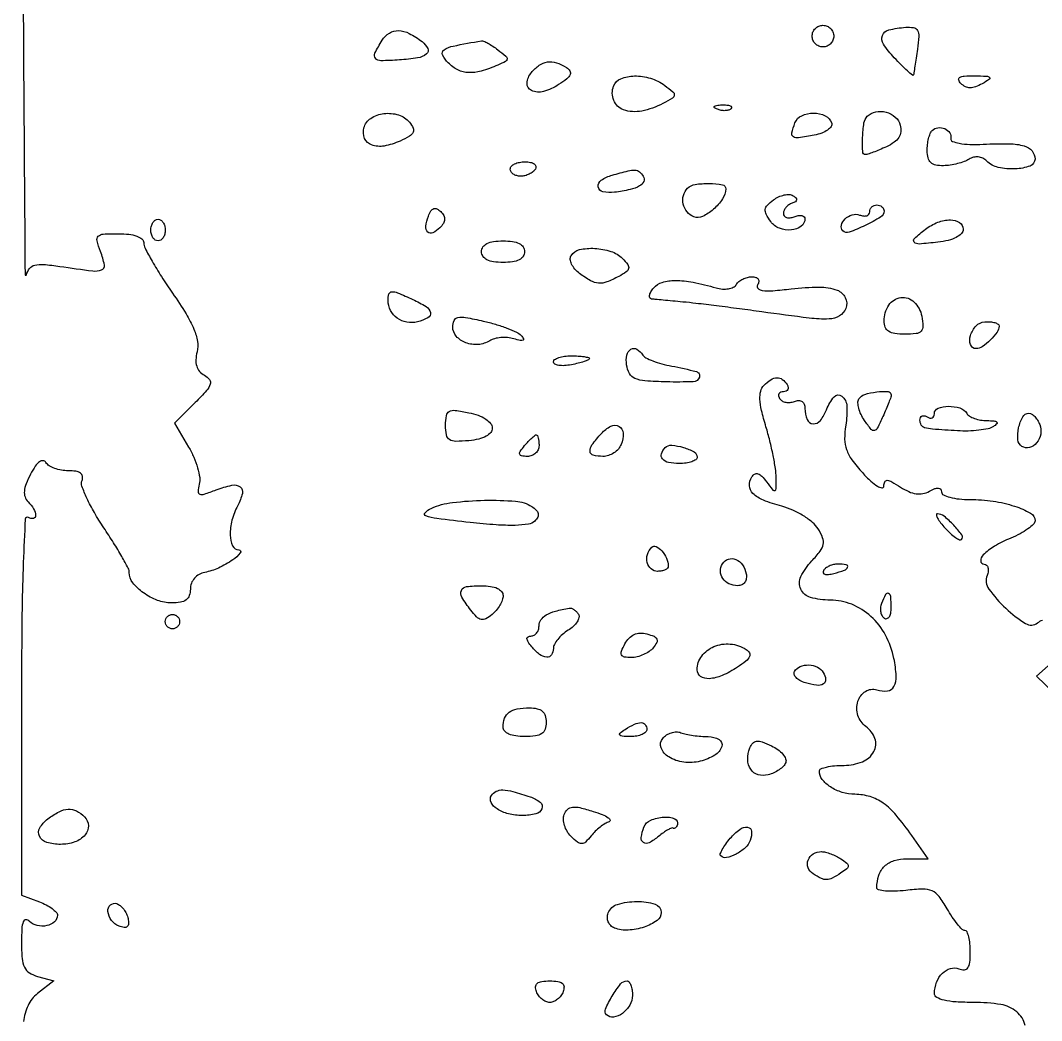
# Model space of a CAD drawing. Extents: x 0 to 4160, y 0 to 3120.
# Drawn here: x -0.1 to 141.9, y 1901.5 to 2040.7 of the extents above; entities that cross this region are included whole.
import ezdxf

# ---------------------------------------------------------------- set-up
doc = ezdxf.new("R2010")
doc.units = 0

msp = doc.modelspace()

# ---------------------------------------------------------------- linework, layer by layer
for points in [[(4159.499279, 606.274193, 0.000001), (4159.667734, 974.478125, 0.000057)], [(757.647081, 3119.740147, 0.000002), (520.492565, 3119.487217, 0.4139)], [(1964.75, 0.149832, 0.000016), (2717.930904, 0.232101, 0.000028), (3351.473438, 0.357111)], [(0.20034, 2054.316579, 0.000927), (0.333388, 2028.178229, 0.000136), (0.498415, 2005.31049, 0.875784), (0.691154, 2005.286319, -0.106895), (1.137368, 2006.164772, -0.161813), (1.854397, 2006.621315, -0.083512), (3.072058, 2006.718321, -0.015167), (5.330318, 2006.451812, 0.004725), (9.90643, 2005.814617, 0.119455), (11.1531, 2005.950894, 0.371498), (11.538264, 2006.63507, 0.04119), (11, 2008.5, -0.027469), (10.517657, 2010.014134, -0.267038), (10.689406, 2010.638533, -0.184113), (11.380344, 2010.944045, -0.013044), (13.524751, 2011, -0.028753), (14.954718, 2010.9177, -0.057608), (16.055044, 2010.659984, -0.085421), (16.758859, 2010.261122, -0.224601), (17.001307, 2009.75, 0.120289), (17.187653, 2008.990077, 0.009707), (18.180385, 2007.169927, 0.012645), (19.477069, 2005.0263, 0.009372), (21.013354, 2002.722093, -0.013674), (22.900794, 1999.837745, -0.038892), (23.996995, 1997.702784, -0.057798), (24.485782, 1996.010238, -0.103258), (24.427927, 1994.56886, 0.048472), (24.261524, 1993.460618, 0.088415), (24.374507, 1992.555615, 0.103317), (24.77161, 1991.839779, 0.087274), (25.443822, 1991.291377, -0.097015), (26.15875, 1990.68475, -0.254726), (26.27201, 1990.043785, -0.10384), (25.758474, 1989.169095, -0.011894), (24.172846, 1987.506179), (21.289805, 1984.623138), (23.25605, 1981.2906, -0.031518), (23.972974, 1979.879338, -0.031952), (24.503102, 1978.395483, -0.033703), (24.792365, 1977.050684, -0.100402), (24.740224, 1976.114616, 0.042942), (24.56897, 1975.116651, 0.347211), (24.808363, 1974.754632, 0.160012), (25.426676, 1974.754121, 0.011105), (27.090911, 1975.340417, -0.036128), (29.277059, 1975.989697, -0.215343), (30.413043, 1975.750263, -0.30609), (30.738354, 1974.844439, -0.060603), (30.08102, 1973.151388, 0.058858), (29.281053, 1971.11201, 0.069922), (29.040587, 1969.059407, 0.098783), (29.378089, 1967.54959, 0.296765), (30.222506, 1967, -0.623089), (30.439783, 1966.5574, -0.081433), (29.415257, 1965.602592, -0.038186), (27.387073, 1964.464522, -0.061096), (25.5, 1963.853854, 0.080617), (24.700948, 1963.56053, 0.086694), (24.058266, 1963.034774, 0.088694), (23.642424, 1962.333522, 0.089419), (23.496897, 1961.533642, -0.083139), (23.344313, 1960.631233, -0.151612), (22.905569, 1960.034922, -0.11852), (22.116785, 1959.701803, -0.040938), (20.875469, 1959.6, -0.091175), (18.924251, 1959.958788, -0.065111), (16.964361, 1961.013586, -0.069547), (15.488221, 1962.424022, -0.168901), (15, 1963.828082, 0.122053), (14.84945, 1964.435635, 0.007722), (13.959074, 1966.060618, 0.010986), (12.81384, 1967.976944, 0.007926), (11.456422, 1970.064757, -0.017137), (10.13662, 1972.17893, -0.023321), (9.104227, 1974.175766, -0.021348), (8.416472, 1975.85922, -0.179791), (8.425037, 1976.665246, 0.138668), (8.477226, 1977.238256, 0.195692), (8.203163, 1977.664658, 0.11637), (7.559831, 1977.92262, 0.037431), (6.527632, 1978, -0.043325), (5.553493, 1978.084567, -0.044613), (4.618387, 1978.335688, -0.048742), (3.853609, 1978.70411, -0.118268), (3.411765, 1979.142767, 0.229029), (3.00787, 1979.399904, 0.192257), (2.512932, 1979.26652, 0.084893), (1.922345, 1978.643018, 0.026578), (1.263029, 1977.532486, 0.026533), (0.645446, 1976.184358, 0.071366), (0.401488, 1975.161034, 0.104839), (0.496419, 1974.355975, 0.115283), (0.910281, 1973.689719, -0.059509), (1.691062, 1972.697127, -0.127355), (1.971842, 1971.770759, -0.370468), (1.662433, 1971.379117, -0.188733), (1, 1971.5, 0.570068), (0.526378, 1971.251821, 0.00335), (0.253592, 1965.219872, 0.00713), (0.057916, 1957.146979, 0.002494), (0, 1945.534266), (0, 1918.950498), (2.5, 1918, -0.029983), (3.457153, 1917.568804, -0.03966), (4.265625, 1917.059118, -0.044428), (4.835642, 1916.548414, -0.190099), (5, 1916.13174, -0.216317), (4.592549, 1915.234016, -0.126165), (3.517576, 1914.691136, -0.10955), (2.185925, 1914.693239, -0.142347), (1.121855, 1915.278145, 0.1952), (0.618716, 1915.490778, 0.315643), (0.25, 1915.240041, 0.0784), (0.048057, 1914.271844, 0.012288), (0, 1912.316631, 0.020635), (0.090346, 1910.128426, 0.091108), (0.425895, 1908.888269, 0.139286), (1.098739, 1908.125357, 0.075429), (2.25, 1907.610293), (4.5, 1906.987323), (2.225999, 1905.221256, 0.117927), (0.914787, 1903.585447, 0.085198), (0.28684, 1901.324776, 0.027151)], [(139.626899, 1900.796709, 0.159951), (138.458213, 1902.696108, 0.137353), (136.255286, 1903.703743, 0.03902), (132.464816, 1904, -0.014205), (130.00961, 1904.069765, -0.042191), (128.343655, 1904.306483, -0.07112), (127.337008, 1904.694008, -0.275027), (127.015313, 1905.25, -0.087329), (127.308706, 1906.805165, -0.104971), (128.11013, 1908.055889, -0.126428), (129.222173, 1908.722842, -0.165262), (130.399075, 1908.677102, 0.097114), (131.17558, 1908.541581, 0.242805), (131.666915, 1908.808231, 0.127243), (131.932591, 1909.549713, 0.022736), (132, 1911.031385, 0.023847), (131.945688, 1912.169491, 0.037915), (131.779687, 1913.129827, 0.04416), (131.540291, 1913.817016, 0.292672), (131.25, 1914.006323, -0.200183), (130.864566, 1914.170907, -0.022132), (130.213075, 1914.902095, -0.024236), (129.48931, 1915.884189, -0.017316), (128.773233, 1917.046882, 0.032175), (127.653706, 1918.749273, 0.127545), (126.681204, 1919.52138, 0.112448), (125.388258, 1919.774546, 0.022344), (123.023233, 1919.596178, -0.01994), (121.480799, 1919.472394, -0.033463), (120.181825, 1919.507076, -0.03758), (119.23937, 1919.667612, -0.344469), (119, 1919.973832, -0.079932), (119.276176, 1921.69035, -0.121721), (120.075989, 1922.962389, -0.11874), (121.393216, 1923.735712, -0.073757), (123.175083, 1924), (126.136188, 1924), (123.85481, 1927.25, 0.021897), (121.698582, 1930.052324, 0.06131), (119.886663, 1931.735953, 0.08286), (118.067037, 1932.639535, 0.070891), (115.95, 1932.968197, -0.069975), (114.164488, 1933.242058, -0.071745), (112.540258, 1933.997131, -0.082933), (111.394198, 1935.051794, -0.166878), (111, 1936.2, -0.304763), (111.208537, 1936.510353, -0.039657), (112.00833, 1936.765, -0.035282), (113.117019, 1936.942141, -0.021979), (114.432612, 1937, 0.096799), (116.982027, 1937.498227, 0.169769), (118.576605, 1938.903348, 0.218019), (118.727314, 1940.718852, 0.149327), (117.468145, 1942.399634, -0.162298), (116.369502, 1943.946273, -0.147793), (116.364828, 1945.908803, -0.17985), (117.410753, 1947.293319, -0.222374), (118.996494, 1947.501113, 0.108257), (120.468887, 1947.365776, 0.242008), (121.37162, 1947.981914, 0.140435), (121.692249, 1949.42956, 0.034092), (121.373384, 1951.883081, 0.074494), (120.207062, 1955.117257, 0.083733), (118.176474, 1957.72342, 0.088698), (115.513404, 1959.411232, 0.097295), (112.516364, 1960, -0.067391), (109.778804, 1960.370656, -0.218614), (108.410732, 1961.522059, -0.229517), (108.428979, 1963.261669, -0.073251), (109.948182, 1965.444843, 0.024048), (111.123027, 1966.822515, 0.116672), (111.544345, 1967.751643, 0.14442), (111.458695, 1968.665755, 0.043966), (110.824696, 1969.919581, 0.079124), (110.054287, 1970.808762, 0.035529), (108.79997, 1971.719271, 0.034035), (107.308841, 1972.512375, 0.039259), (105.792222, 1973.052794, -0.027808), (103.21179, 1973.906286, -0.099912), (101.762569, 1974.843791, -0.188613), (101.277269, 1975.917248, -0.152496), (101.593626, 1977.15149, -0.126418), (101.997696, 1977.539962, -0.212635), (102.457958, 1977.583905, -0.121398), (102.99845, 1977.240921, -0.033101), (103.652643, 1976.460361, 0.008493), (104.515278, 1975.321745, 0.344336), (104.799018, 1975.251643, 0.289317), (104.974653, 1975.515947, 0.006923), (104.989176, 1977.05887, 0.036654), (104.891987, 1978.307023, 0.011676), (104.568477, 1980.143872, 0.011584), (104.111296, 1982.180183, 0.012663), (103.572209, 1984.133033, -0.015002), (102.956678, 1986.404166, -0.046136), (102.73079, 1987.979099, -0.07341), (102.838726, 1989.096367, -0.136471), (103.283033, 1989.883033, -0.051175), (104.260363, 1990.678446, -0.13698), (105.108001, 1990.948668, -0.17242), (105.848113, 1990.715551, -0.092916), (106.5, 1990, -0.088621), (106.651081, 1989.618194, -0.167455), (106.608064, 1989.29375, -0.177706), (106.378351, 1989.077418, -0.101261), (106, 1989, 0.095386), (105.618845, 1988.926618, 0.173393), (105.384007, 1988.719079, 0.172261), (105.333104, 1988.408557, 0.093996), (105.473008, 1988.043674, 0.126981), (105.809536, 1987.720854, 0.081026), (106.321649, 1987.533742, 0.072258), (106.926665, 1987.506898, 0.066719), (107.532025, 1987.650663, -0.081237), (108.136353, 1987.775867, -0.159585), (108.603896, 1987.644289, -0.162118), (108.898276, 1987.263828, -0.084472), (109, 1986.666006, 0.095032), (109.294557, 1985.130223, 0.292033), (110.115606, 1984.539665, 0.242711), (111.144288, 1985.000201, 0.077738), (112, 1986.5, -0.084286), (113.055187, 1988.294757, -0.409637), (114.117756, 1988.394457, -0.213924), (114.821808, 1986.992092, -0.05121), (114.665586, 1984.326671, 0.041378), (114.516321, 1982.420988, 0.08466), (114.774284, 1980.948766, 0.073679), (115.536239, 1979.518415, 0.025437), (117.02606, 1977.703803, 0.020419), (118.149459, 1976.566206, 0.048197), (119.0941, 1975.841314, 0.113392), (119.704262, 1975.630688, 0.439364), (119.970687, 1975.86501, -0.100195), (120.106068, 1976.467041, -0.312841), (120.44302, 1976.67062, -0.115918), (121.069012, 1976.481282, -0.013881), (122.30796, 1975.717787, 0.039173), (123.447632, 1975.092613, 0.070875), (124.467745, 1974.79716, 0.083686), (125.408384, 1974.822171, 0.079325), (126.30796, 1975.152467, -0.031403), (127.053254, 1975.510116, -0.111787), (127.572536, 1975.594974, -0.224378), (127.877446, 1975.427565, -0.158108), (128, 1975.04969, 0.287226), (128.253955, 1974.64408, 0.047865), (129.155877, 1974.308346, 0.039995), (130.427015, 1974.076059, 0.025205), (131.9349, 1974, -0.035671), (135.188109, 1973.767616, -0.04332), (138.163854, 1973.073349, -0.048415), (140.372983, 1972.106489, -0.271783), (141, 1971.038171, -0.205611), (140.794715, 1970.560069, -0.03438), (140.007735, 1969.909324, -0.032807), (138.915721, 1969.229848, -0.023812), (137.622077, 1968.615454, 0.032941), (135.384338, 1967.502204, 0.061243), (133.772987, 1966.27769, 0.210874), (133.440968, 1965.453561, 0.404674), (133.909598, 1965, -0.182822), (134.250153, 1964.871172, -0.147625), (134.457446, 1964.536355, -0.100857), (134.488205, 1964.025981, -0.056452), (134.331554, 1963.421633, 0.25285), (134.575217, 1961.541951, 0.048256), (136.929032, 1958.861827, 0.049199), (139.690208, 1956.739265, 0.316449), (141.352574, 1956.832294, -0.070859), (142.025999, 1957.224497, -0.017549)], [(144.859565, 1952.677208), (141.21913, 1949.391508), (143.609565, 1947.090794, -0.040389)]]:
    msp.add_lwpolyline(points, format="xyb")
for points in [[(113, 2038.5, -0.099038), (112.885486, 2037.927543, -0.097945), (112.559375, 2037.440625, -0.097945), (112.072457, 2037.114514, -0.099038), (111.5, 2037, -0.099038), (110.927543, 2037.114514, -0.097945), (110.440625, 2037.440625, -0.097945), (110.114514, 2037.927543, -0.099038), (110, 2038.5, -0.099038), (110.114514, 2039.072457, -0.097945), (110.440625, 2039.559375, -0.097945), (110.927543, 2039.885486, -0.099038), (111.5, 2040, -0.099038), (112.072457, 2039.885486, -0.097945), (112.559375, 2039.559375, -0.097945), (112.885486, 2039.072457, -0.099038)], [(55.73899, 2037.731459, -0.115518), (56.514024, 2036.778029, -0.349527), (56.343576, 2036.015697, -0.13049), (55.110383, 2035.46675, -0.023016), (52.570224, 2035.177791, -0.01303), (50.007917, 2035.072198, -0.220343), (49.25428, 2035.40751, -0.305719), (49.165159, 2036.116627, -0.022474), (50.178234, 2037.913789, -0.113468), (51.185342, 2038.923279, -0.149444), (52.433964, 2039.26068, -0.110651), (53.948437, 2038.868834, -0.046193)], [(124.640484, 2036.691533, -0.000993), (124.458649, 2035.440091, -0.001385), (124.290633, 2034.321181, -0.000835), (124.144936, 2033.379396, -0.018046), (124.091612, 2033.103977, -0.555797), (123.953442, 2033.05682, -0.010947), (123.268396, 2033.642737, -0.015162), (122.415057, 2034.453431, -0.008323), (121.417822, 2035.494171, -0.038053), (119.906987, 2037.39594, -0.243358), (119.766828, 2038.579899, -0.249365), (120.650311, 2039.358582, -0.039642), (123.008664, 2039.725699, -0.059987), (124.107988, 2039.676589, -0.232267), (124.647386, 2039.290762, -0.140791), (124.826128, 2038.467104, -0.019067)], [(66.27939, 2036.586463, -0.012173), (67.374748, 2035.71266, -0.221807), (67.55878, 2035.318223, -0.279308), (67.353689, 2034.979725, -0.018411), (66.27939, 2034.468035, -0.031108), (63.94008, 2033.626044, -0.081752), (62.175375, 2033.412975, -0.10648), (60.72205, 2033.792045, -0.079632), (59.377145, 2034.764901, -0.084048), (58.588929, 2035.873833, -0.374281), (58.782447, 2036.583959, -0.09805), (60.065919, 2037.116024, -0.006546), (64, 2037.849882, -0.152349), (64.290499, 2037.811594, -0.018178), (64.875821, 2037.514439, -0.020336), (65.561415, 2037.09712, -0.015391)], [(75.809668, 2034.138793, -0.113267), (76.28915, 2033.654146, -0.249586), (76.322139, 2033.149594, -0.120061), (75.859236, 2032.556666, -0.022232), (74.727769, 2031.741197, -0.077439), (72.643362, 2030.796647, -0.173875), (70.935066, 2030.922273, -0.319461), (70.330893, 2031.942517, -0.153424), (70.936747, 2033.423785, -0.065245), (72.042192, 2034.44901, -0.118492), (73.179847, 2034.905484, -0.116515), (74.414192, 2034.798705, -0.061805)], [(89.489091, 2031.631635, -0.015752), (90.633071, 2030.738507, -0.248262), (90.814967, 2030.295667, -0.235555), (90.555376, 2029.881266, -0.014277), (89.245962, 2029.131635, -0.073508), (86.285196, 2028.068806, -0.134878), (83.747337, 2028.247372, -0.21737), (82.389814, 2029.554435, -0.187828), (82.380002, 2031.547887, -0.208172), (83.387018, 2032.57219, -0.09318), (85.277313, 2032.950658, -0.078213), (87.51169, 2032.625918, -0.082923)], [(133.653625, 2031.865967, -0.04153), (132.736085, 2031.430066, -0.092968), (131.979007, 2031.296134, -0.112876), (131.319734, 2031.454056, -0.081552), (130.703625, 2031.896375, -0.113627), (130.389929, 2032.397715, -0.358555), (130.518253, 2032.743112, -0.117828), (131.163235, 2032.936951, -0.016922), (132.55, 2032.969591, -0.006175), (134.288592, 2032.930193, -0.18983), (134.678588, 2032.760595, -0.471567), (134.652801, 2032.492498, -0.016776)], [(98.729167, 2028.395833, -0.126455), (98.402231, 2028.202593, -0.060344), (97.916927, 2028.123424, -0.05415), (97.359369, 2028.160852, -0.051402), (96.8125, 2028.316886, -0.054073), (96.395823, 2028.538436, -0.470617), (96.37858, 2028.720685, -0.168741), (96.670344, 2028.862007, -0.018894), (97.416667, 2028.921053, -0.028489), (98.112848, 2028.910055, -0.077125), (98.592839, 2028.799335, -0.208169), (98.77538, 2028.614691, -0.296942)], [(53.995882, 2026.504961, -0.067796), (54.493025, 2025.707297, -0.227064), (54.478271, 2025.107692, -0.144702), (53.960488, 2024.56135, -0.024328), (52.665528, 2023.893466, -0.061803), (50.461503, 2023.20182, -0.13332), (48.703451, 2023.350639, -0.209406), (47.74044, 2024.270293, -0.164294), (47.638536, 2025.725762, -0.186173), (48.591793, 2027.050046, -0.114698), (50.418367, 2027.717537, -0.106645), (52.464012, 2027.53184, -0.144763)], [(112.713482, 2026.37457, -0.237392), (112.643151, 2025.904165, -0.088943), (112.154798, 2025.422207, -0.06334), (111.334186, 2025.000316, -0.039669), (110.29181, 2024.712874, -0.011094), (108.103561, 2024.342681, -0.178998), (107.383598, 2024.495266, -0.322358), (107.170242, 2025.023257, -0.0317), (107.603739, 2026.409744, -0.193444), (108.546452, 2027.424572, -0.112202), (110.195658, 2027.787457, -0.113672), (111.823504, 2027.400712, -0.200999)], [(122.26221, 2026.105311, -0.089436), (122.333326, 2025.188102, -0.118236), (122.057659, 2024.399774, -0.097329), (121.399974, 2023.715819, -0.045883), (120.331788, 2023.105311, -0.006516), (119.369598, 2022.681961, -0.008719), (118.485447, 2022.324685, -0.006415), (117.740075, 2022.049425, -0.085439), (117.452947, 2022, -0.399203), (117.025625, 2022.405854, -0.022897), (117.014255, 2024.388314, -0.026406), (117.202436, 2026.409211, -0.161315), (117.666667, 2027.333333, -0.147925), (118.838706, 2027.961014, -0.115276), (120.290281, 2027.915157, -0.115628), (121.567876, 2027.231483, -0.149457)], [(129.289312, 2024.242937, 0.365599), (129.500575, 2023.851371, 0.050121), (130.464789, 2023.579464, 0.036904), (131.922101, 2023.43188, 0.018076), (133.789312, 2023.448677, -0.013914), (137.44814, 2023.512043, -0.066902), (139.505786, 2023.213436, -0.148001), (140.585617, 2022.518877, -0.178186), (141, 2021.393011, -0.316511), (140.311879, 2020.414867, -0.075883), (138.251451, 2020.011801, -0.06674), (135.885365, 2020.22908, -0.14106), (134.287132, 2021.112868, 0.083578), (133.744098, 2021.499422, 0.08709), (133.112094, 2021.67987, 0.086755), (132.45436, 2021.634612, 0.082127), (131.837132, 2021.369521, -0.055006), (131.165286, 2021.036949, -0.025375), (130.231845, 2020.749216, -0.024767), (129.209475, 2020.543306, -0.031415), (128.25, 2020.460188, -0.055001), (127.191804, 2020.551725, -0.138164), (126.507874, 2020.899801, -0.144775), (126.125287, 2021.541128, -0.062665), (126, 2022.536868, -0.029233), (126.05066, 2023.402626, -0.030623), (126.201953, 2024.242991, -0.032175), (126.42249, 2024.946749, -0.104729), (126.6875, 2025.354167, -0.165413), (127.487249, 2025.747955, -0.134128), (128.439631, 2025.616674, -0.146395), (129.137021, 2025.03595, -0.200612)], [(71.5, 2020, -0.08825), (71.157656, 2019.617164, -0.053305), (70.640225, 2019.29375, -0.051278), (70.038022, 2019.074167, -0.061875), (69.440983, 2019, -0.067639), (68.890182, 2019.074854, -0.08433), (68.423289, 2019.29375, -0.09965), (68.111069, 2019.61866, -0.142666), (68, 2020, -0.195654), (68.155423, 2020.381985, -0.086673), (68.604836, 2020.70625, -0.066561), (69.270941, 2020.926392, -0.0466), (70.059017, 2021, -0.047867), (70.804599, 2020.928459, -0.104212), (71.33165, 2020.70625, -0.181468), (71.558599, 2020.378123, -0.202618)], [(86.504365, 2018.992937, -0.242985), (86.560103, 2018.269017, -0.167179), (85.999766, 2017.644372, -0.073361), (84.668154, 2017.140318, -0.021303), (82.5, 2016.761884, -0.084393), (80.888517, 2016.823451, -0.319103), (80.241017, 2017.52347, -0.28584), (80.663691, 2018.449567, -0.077974), (82.190983, 2019.15032, -0.006988), (84.414052, 2019.74303, -0.070882), (85.362738, 2019.843064, -0.165113), (85.962715, 2019.614662, -0.081732)], [(97.968197, 2017.25, -0.135722), (97.511676, 2015.835424, -0.066347), (96.260095, 2014.392395, -0.068905), (94.755015, 2013.392846, -0.20663), (93.548044, 2013.34319, -0.129919), (92.596498, 2014.029425, -0.118097), (92.06608, 2015.120495, -0.118948), (92.089474, 2016.327075, -0.133085), (92.666667, 2017.333333, -0.162162), (93.716608, 2017.858599, -0.039537), (95.675167, 2017.982772, -0.038697), (97.515474, 2017.810994, -0.377188)], [(107.200746, 2015.233582, 0.071133), (106.741749, 2015.004009, 0.0662), (106.352719, 2014.650208, 0.070312), (106.089739, 2014.230922, 0.105335), (106, 2013.809678, 0.173231), (106.122064, 2013.467935, 0.149708), (106.440625, 2013.255805, 0.105118), (106.925812, 2013.216517, 0.059505), (107.5, 2013.361626, -0.049166), (108.07468, 2013.519532, -0.08982), (108.559375, 2013.515044, -0.13955), (108.877126, 2013.355341, -0.209945), (109, 2013.075604, -0.239618), (108.466041, 2012.025389, -0.137839), (107.104003, 2011.518755, -0.112787), (105.455159, 2011.75526, -0.144068), (104.24194, 2012.683806, -0.034881), (103.60709, 2013.692732, -0.154723), (103.479815, 2014.37325, -0.164833), (103.770926, 2014.977675, -0.040985), (104.61288, 2015.706198, -0.051083), (105.334339, 2016.128229, -0.054735), (106.110069, 2016.383453, -0.061371), (106.822115, 2016.444774, -0.129948), (107.348068, 2016.284882, -0.055568), (107.745979, 2015.97312, -0.237945), (107.840177, 2015.696283, -0.22926), (107.674219, 2015.448398, -0.052137)], [(58.216667, 2011.816667, -0.082074), (57.22549, 2011.106633, -0.32122), (56.524267, 2011.222518, -0.234284), (56.252103, 2012.029901, -0.057882), (56.609244, 2013.424089, -0.044965), (56.970589, 2014.160293, -0.168443), (57.361819, 2014.48378, -0.213733), (57.806358, 2014.455296, -0.075212), (58.332783, 2014.067217, -0.071354), (58.750133, 2013.510089, -0.138886), (58.872799, 2012.972799, -0.128008), (58.698266, 2012.42069, -0.056206)], [(120, 2014.160515, -0.260865), (119.52774, 2013.316934, -0.025136), (117.388826, 2012.148937, -0.024672), (115.150221, 2011.201872, -0.291969), (114.270638, 2011.396028, -0.264316), (114.05834, 2012.167364, -0.14224), (114.573279, 2013.04459, -0.114959), (115.5821, 2013.633625, -0.168051), (116.601151, 2013.599558, 0.060487), (117.136572, 2013.465361, 0.106442), (117.589088, 2013.504982, 0.150241), (117.886291, 2013.707295, 0.170338), (118, 2014.031385, -0.102345), (118.076457, 2014.401, -0.098664), (118.29375, 2014.715469, -0.097132), (118.618313, 2014.92617, -0.095827), (119, 2015, -0.082567), (119.381921, 2014.936499, -0.092471), (119.70625, 2014.753401, -0.100624), (119.923119, 2014.480712, -0.118371)], [(20, 2011.5, -0.064853), (19.925306, 2010.926543, -0.082425), (19.70625, 2010.440625, -0.098894), (19.381354, 2010.115568, -0.148195), (19, 2010, -0.148195), (18.618646, 2010.115568, -0.098894), (18.29375, 2010.440625, -0.082425), (18.074694, 2010.926543, -0.064853), (18, 2011.5, -0.064853), (18.074694, 2012.073457, -0.082425), (18.29375, 2012.559375, -0.098894), (18.618646, 2012.884432, -0.148195), (19, 2013, -0.148195), (19.381354, 2012.884432, -0.098894), (19.70625, 2012.559375, -0.082425), (19.925306, 2012.073457, -0.064853)], [(131, 2011.609406, -0.195072), (130.757867, 2011.012396, -0.081519), (130.047314, 2010.486106, -0.058278), (128.937841, 2010.070514, -0.031452), (127.5, 2009.810207, -0.009871), (124.890665, 2009.557684, -0.222462), (124.200869, 2009.81816, -0.426806), (124.219298, 2010.346611, -0.019961), (125.75, 2011.607954, -0.068208), (127.487273, 2012.586796, -0.094434), (129.239708, 2012.921254, -0.146587), (130.4954, 2012.545412, -0.25238)], [(70, 2008.5, -0.152103), (69.797909, 2007.851045, -0.12651), (69.25, 2007.375, -0.082504), (68.322075, 2007.088963, -0.033607), (67, 2007, -0.033607), (65.677925, 2007.088963, -0.082504), (64.75, 2007.375, -0.12651), (64.202091, 2007.851045, -0.152103), (64, 2008.5, -0.152103), (64.202091, 2009.148955, -0.12651), (64.75, 2009.625, -0.082504), (65.677925, 2009.911037, -0.033607), (67, 2010, -0.033607), (68.322075, 2009.911037, -0.082504), (69.25, 2009.625, -0.12651), (69.797909, 2009.148955, -0.152103)], [(83.595038, 2007.547819, -0.033027), (84.336367, 2006.701506, -0.216521), (84.460162, 2006.165251, -0.195748), (84.141358, 2005.685161, -0.026657), (83.089351, 2005.047819, -0.030615), (81.41971, 2004.281711, -0.111855), (80.274417, 2004.113078, -0.112374), (79.171197, 2004.45483, -0.031044), (77.649862, 2005.465269, -0.051392), (76.990867, 2006.080469, -0.066971), (76.536829, 2006.768487, -0.082587), (76.345923, 2007.420639, -0.169997), (76.458879, 2007.933465, -0.200678), (77.634425, 2008.7747, -0.069869), (79.751367, 2008.956188, -0.066357), (81.99706, 2008.532421, -0.117124)], [(96.637141, 2003.452657, 0.052015), (97.504452, 2003.293584, 0.060035), (98.34386, 2003.329255, 0.069533), (99.031668, 2003.542952, 0.145295), (99.446158, 2003.912882, -0.085123), (99.813641, 2004.329, -0.053417), (100.361295, 2004.680659, -0.051795), (100.994428, 2004.919395, -0.064361), (101.618034, 2005, -0.073342), (102.167895, 2004.918908, -0.171926), (102.498144, 2004.676411, -0.19464), (102.578379, 2004.304417, -0.095674), (102.403621, 2003.844055, 0.35453), (102.464517, 2003.370288, 0.163844), (103.065899, 2003.089555, 0.04759), (104.510651, 2003.065225, 0.009376), (107.094604, 2003.31671, -0.026213), (110.973601, 2003.562799, -0.088951), (113.463993, 2003.144288, -0.196396), (114.613022, 2002.112299, -0.207285), (114.677102, 2000.600925, -0.16902), (113.800134, 1999.562459, -0.123873), (112.342883, 1999.130534, -0.041267), (109.595246, 1999.242782, -0.004024), (103, 2000.114195, 0.001931), (99.871886, 2000.540837, 0.001815), (96.675, 2000.952487, 0.001804), (93.837586, 2001.296991, 0.006268), (92, 2001.490054, -0.000327), (90.595984, 2001.620717, -0.00039), (89.271844, 2001.745862, -0.000336), (88.155216, 2001.853031, -0.002536), (87.627555, 2001.906734, -0.26112), (87.401926, 2002.066905, -0.164251), (87.363178, 2002.39648, -0.083592), (87.554657, 2002.882424, -0.037661), (87.952681, 2003.442984, -0.148729), (89.138818, 2004.224823, -0.071715), (90.957332, 2004.48907, -0.049949), (93.428742, 2004.244345, -0.021707)], [(54.452947, 2001.839485, -0.030601), (56.306395, 2000.853951, -0.208034), (56.887479, 2000.023764, -0.33131), (56.550695, 1999.307247, -0.059013), (55.084328, 1998.732303, -0.107608), (53.599534, 1998.670817, -0.114333), (52.259698, 1999.238368, -0.117692), (51.333071, 2000.320518, -0.119013), (51, 2001.7, -0.070885), (51.1289, 2002.604651, -0.322356), (51.524128, 2002.913963, -0.109827), (52.327984, 2002.769012, -0.007587)], [(125.244751, 1999.5, -0.035954), (125.408235, 1998.109149, -0.204444), (125.15275, 1997.426674, -0.177902), (124.455709, 1997.083802, -0.026262), (122.861328, 1997, -0.034422), (121.496175, 1997.094095, -0.108471), (120.640181, 1997.410182, -0.154703), (120.167583, 1997.978158, -0.097059), (120, 1998.833333, -0.145852), (120.661445, 2001.052627, -0.219696), (122.344843, 2002.105581, -0.229342), (124.178341, 2001.488904, -0.152817)], [(69.5, 1996.830256, -0.052383), (69.841471, 1996.384735, -0.447899), (69.777151, 1996.171479, -0.165858), (69.399761, 1996.130971, -0.016218), (68.5, 1996.364777, 0.050567), (67.634263, 1996.527342, 0.04084), (66.687795, 1996.530118, 0.042316), (65.805311, 1996.38473, 0.078394), (65.139302, 1996.099739, -0.121663), (63.542039, 1995.572794, -0.108537), (61.808834, 1995.816512, -0.122823), (60.490453, 1996.719144, -0.183526), (60, 1998.010334, -0.104653), (60.190819, 1998.912027, -0.245178), (60.714099, 1999.329017, -0.093313), (61.790671, 1999.335345, -0.009985), (64.25, 1998.836354, -0.016959), (65.950392, 1998.394801, -0.019255), (67.545313, 1997.854754, -0.018812), (68.854356, 1997.297263, -0.093255)], [(136, 1998.137851, -0.159138), (135.72489, 1997.295367, -0.041009), (134.776767, 1996.199476, -0.041135), (133.659734, 1995.271205, -0.153986), (132.8, 1995, -0.31896), (132.022114, 1995.55243, -0.16328), (132.006957, 1996.809412, -0.112932), (132.811593, 1998.162288, -0.185625), (134, 1998.725047, -0.034983), (134.766166, 1998.729068, -0.055277), (135.4125, 1998.614703, -0.074911), (135.854057, 1998.409455, -0.251653)], [(86.429938, 1994.113363, 0.139428), (86.849483, 1993.730164, 0.024466), (87.838008, 1993.295623, 0.024873), (89.082878, 1992.889292, 0.020083), (90.453876, 1992.574631, -0.017624), (93.88543, 1991.804779, -0.431814), (94.305739, 1991.034685, -0.314375), (93.455302, 1990.393583, -0.015355), (89.734234, 1990.371002, -0.011824), (86.741588, 1990.515618, -0.083387), (85.330516, 1990.858421, -0.168607), (84.580144, 1991.541904, -0.089453), (84.180449, 1992.75, -0.085226), (84.219914, 1994.11225, -0.209725), (84.783229, 1994.914017, -0.277372), (85.613083, 1994.917116, -0.120533)], [(79, 1993.616577, -0.300822), (78.885601, 1993.443639, -0.017542), (78.265625, 1993.2054, -0.021857), (77.4582, 1992.966135, -0.013875), (76.5, 1992.755249, -0.031701), (75.541823, 1992.634359, -0.053628), (74.734375, 1992.670744, -0.076393), (74.183445, 1992.843992, -0.285831), (74, 1993.138672, -0.249889), (74.176307, 1993.469414, -0.064968), (74.734375, 1993.746985, -0.050289), (75.542347, 1993.937276, -0.032714), (76.5, 1994, -0.014412), (77.458419, 1993.972369, -0.023639), (78.265625, 1993.88737, -0.020244), (78.880837, 1993.767351, -0.347462)], [(121, 1988.547053, -0.086451), (120.949553, 1988.257464, -0.006021), (120.659639, 1987.480148, -0.008404), (120.28513, 1986.558159, -0.00622), (119.841324, 1985.551089, -0.010291), (119.057762, 1983.921125, -0.22679), (118.650868, 1983.607886, -0.284431), (118.209729, 1983.766017, -0.015343), (117.283391, 1985.00579, -0.041089), (116.793566, 1985.843934, -0.04787), (116.476395, 1986.709914, -0.054369), (116.362908, 1987.477507, -0.149021), (116.501084, 1988.001754, -0.181917), (117.305878, 1988.622915, -0.044231), (118.976175, 1988.977218, -0.046585), (120.556431, 1989.020711, -0.395132)], [(65.5, 1983.959005, -0.173447), (65.274838, 1983.329453, -0.096443), (64.63942, 1982.80336, -0.067134), (63.616496, 1982.412251, -0.033765), (62.25, 1982.186642, -0.021511), (60.409912, 1982.088831, -0.148294), (59.551248, 1982.339795, -0.204444), (59.123608, 1982.980326, -0.046369), (59, 1984.310342, -0.039782), (59.109255, 1985.68136, -0.232165), (59.515207, 1986.255694, -0.159398), (60.331438, 1986.406859, -0.017183), (62.25, 1986.082705, -0.037703), (63.537105, 1985.716618, -0.056639), (64.579218, 1985.192968, -0.071996), (65.270386, 1984.583655, -0.177972)], [(131.5, 1986, 0.12069), (131.891631, 1985.614889, 0.047523), (132.580088, 1985.289252, 0.04346), (133.425034, 1985.064504, 0.041553), (134.309017, 1984.984687, -0.017535), (135.294153, 1984.943232, -0.170382), (135.670694, 1984.777492, -0.424191), (135.674814, 1984.524081, -0.0549), (135.204032, 1984.147261, -0.088719), (134.464268, 1983.84462, -0.023527), (133.200696, 1983.635113, -0.023103), (131.717128, 1983.529502, -0.021932), (130.204032, 1983.558237, -0.002812), (126.732947, 1983.796275, -0.051715), (125.647374, 1983.990938, -0.1998), (125.177002, 1984.367571, -0.125963), (125, 1985.059017, -0.108972), (125.078288, 1985.413961, -0.182303), (125.29375, 1985.6254, -0.161196), (125.6179, 1985.656512, -0.082592), (126, 1985.5, 0.082592), (126.3821, 1985.343488, 0.161196), (126.70625, 1985.3746, 0.182303), (126.921712, 1985.586039, 0.108972), (127, 1985.940983, -0.307442), (127.509434, 1986.691177, -0.091404), (128.940984, 1986.97454, -0.079212), (130.546677, 1986.740104, -0.180459)], [(141.664167, 1984.432783, -0.135858), (141.79136, 1983.116701, -0.12831), (141.230208, 1981.889714, -0.155039), (140.234127, 1981.238537, -0.209211), (139.181012, 1981.388128, -0.238213), (138.622785, 1982.299617, -0.072247), (138.726978, 1983.966149, -0.074384), (139.2943, 1985.495701, -0.273295), (140.148016, 1986, -0.140804), (140.542083, 1985.886783, -0.06068), (140.970721, 1985.53963, -0.053321), (141.366323, 1985.032313, -0.047372)], [(83.425794, 1981.667217, -0.08931), (83.039777, 1981.029846, -0.066582), (82.417883, 1980.489745, -0.065542), (81.664496, 1980.124646, -0.080263), (80.893011, 1980, -0.060629), (79.54366, 1980.164224, -0.32609), (79.095752, 1980.698011, -0.179729), (79.363894, 1981.603326, -0.022991), (80.676371, 1983.194888, -0.091993), (81.990219, 1984.197341, -0.248815), (83.126508, 1984.175258, -0.264989), (83.694747, 1983.239149, -0.098795)], [(72, 1981.5, -0.107348), (71.875699, 1980.927707, -0.099536), (71.523407, 1980.440625, -0.095788), (70.996941, 1980.114059, -0.091307), (70.377555, 1980, -0.035496), (69.565314, 1980.057736, -0.304492), (69.308142, 1980.28931, -0.217533), (69.381629, 1980.689039, -0.020633), (70, 1981.5, -0.013852), (70.504355, 1982.074554, -0.019119), (70.99011, 1982.559375, -0.016008), (71.412416, 1982.925448, -0.172217), (71.622445, 1983, -0.294983), (71.768578, 1982.90557, -0.044235), (71.889093, 1982.559375, -0.037907), (71.972666, 1982.07485, -0.023761)], [(94, 1979.883369, -0.245982), (93.822468, 1979.544338, -0.066691), (93.265625, 1979.25949, -0.0514), (92.457607, 1979.064369, -0.033571), (91.5, 1979, -0.050608), (90.018068, 1979.150381, -0.164158), (89.175749, 1979.641282, -0.264866), (89.029084, 1980.365299, -0.117391), (89.557905, 1981.224571, -0.220597), (90.463411, 1981.556296, -0.052585), (92.080612, 1981.24837, -0.053113), (93.564511, 1980.622119, -0.27281)], [(70.991641, 1973.026328, -0.050992), (71.623589, 1972.530102, -0.151111), (71.886541, 1972.052498, -0.175275), (71.814793, 1971.556648, -0.073801), (71.407807, 1971.007807, -0.161702), (70.515348, 1970.560326, -0.030229), (68.666421, 1970.405207, -0.023852), (66.042014, 1970.469343, -0.009218), (62.416166, 1970.798611, -0.003524), (57.791724, 1971.337679, -0.056518), (56.263635, 1971.705168, -0.535731), (56.15242, 1972.163141, -0.102729), (57, 1972.769058, -0.074162), (59.955702, 1973.580235, -0.025358), (64.401433, 1973.887885, -0.023141), (68.750143, 1973.766573, -0.123018)], [(128.505548, 1969.993869, 0.0226), (129.234551, 1969.258067, 0.036839), (129.92245, 1968.711727, 0.042906), (130.489015, 1968.393472, 0.312473), (130.779583, 1968.44625, 0.370665), (130.827008, 1969.073461, 0.030856), (129.696445, 1970.426234, 0.033166), (128.354486, 1971.668003, 0.171742), (127.416441, 1972, 0.469284), (127.284174, 1971.840798, 0.078427), (127.43672, 1971.410699, 0.040791), (127.859064, 1970.764521, 0.018783)], [(89.984687, 1964.75, -0.193208), (89.876489, 1964.463676, -0.090249), (89.554877, 1964.220313, -0.068991), (89.072958, 1964.055242, -0.048097), (88.5, 1964, -0.180078), (87.589638, 1964.33886, -0.155852), (87.055176, 1965.212732, -0.133502), (87.08441, 1966.348062, -0.124187), (87.681695, 1967.348362, -0.32119), (88.288368, 1967.448654, -0.09727), (89.073792, 1966.849512, -0.074715), (89.740654, 1965.822851, -0.101973)], [(100.823324, 1963.667134, -0.082815), (100.840657, 1963.008508, -0.120928), (100.62654, 1962.471852, -0.131351), (100.205027, 1962.124479, -0.107426), (99.632341, 1962, -0.107481), (98.426639, 1962.26221, -0.135832), (97.556117, 1962.992904, -0.150378), (97.238325, 1964.005956, -0.140675), (97.532624, 1965.052786, -0.174919), (98.347864, 1965.699843, -0.182771), (99.371103, 1965.66197, -0.142821), (100.302492, 1964.905288, -0.103679)], [(111.557637, 1964.093259, 0.236417), (111.53149, 1963.80112, 0.238295), (111.749762, 1963.606613, 0.095442), (112.266748, 1963.570513, 0.033809), (112.99862, 1963.70989, 0.020231), (114.475053, 1964.160521, 0.209047), (114.930595, 1964.583925, 0.493596), (114.747863, 1964.912738, 0.036651), (113.559017, 1965, 0.056553), (112.966253, 1964.93274, 0.049897), (112.376706, 1964.733645, 0.052741), (111.877374, 1964.440555, 0.095554)], [(67, 1960.622445, -0.087955), (66.890184, 1960.003002, -0.043354), (66.550194, 1959.27624, -0.04123), (66.054642, 1958.562113, -0.04729), (65.468744, 1957.97406, -0.050998), (64.609092, 1957.397459, -0.176104), (63.955402, 1957.305156, -0.147249), (63.321134, 1957.652279, -0.032443), (62.500548, 1958.601615, -0.026387), (61.266308, 1960.424572, -0.244168), (61.207813, 1961.345501, -0.264586), (61.921334, 1961.874475, -0.030166), (64, 1962, -0.03493), (65.261908, 1961.911736, -0.072829), (66.205557, 1961.635204, -0.108578), (66.788488, 1961.195017, -0.178798)], [(119.650663, 1959.532025, 0.066719), (119.506898, 1958.926665, 0.072258), (119.533742, 1958.321649, 0.081026), (119.720854, 1957.809536, 0.126981), (120.043674, 1957.473008, 0.214542), (120.405148, 1957.42542, 0.177225), (120.719079, 1957.660421, 0.099152), (120.931736, 1958.193244, 0.045552), (121, 1958.940983, 0.020503), (120.936989, 1960.476999, 0.275668), (120.622791, 1960.917133, 0.395517), (120.205874, 1960.769457, 0.027681)], [(22, 1957, -0.099038), (21.923658, 1956.618362, -0.097945), (21.70625, 1956.29375, -0.097945), (21.381638, 1956.076342, -0.099038), (21, 1956, -0.099038), (20.618362, 1956.076342, -0.097945), (20.29375, 1956.29375, -0.097945), (20.076342, 1956.618362, -0.099038), (20, 1957, -0.099038), (20.076342, 1957.381638, -0.097945), (20.29375, 1957.70625, -0.097945), (20.618362, 1957.923658, -0.099038), (21, 1958, -0.099038), (21.381638, 1957.923658, -0.097945), (21.70625, 1957.70625, -0.097945), (21.923658, 1957.381638, -0.099038)], [(77.479786, 1958.032707, -0.199264), (77.554974, 1957.567386, -0.084792), (77.303098, 1956.975538, -0.065043), (76.775231, 1956.35066, -0.045332), (76.038803, 1955.79216, 0.040685), (75.258734, 1955.211881, 0.043057), (74.598898, 1954.52296, 0.04715), (74.143093, 1953.832607, 0.122943), (74, 1953.259453, -0.149002), (73.729717, 1952.372611, -0.271155), (73.069122, 1952.053861, -0.147946), (72.088692, 1952.438394, -0.052684), (71, 1953.5, -0.024942), (70.48229, 1954.191217, -0.128583), (70.325424, 1954.638636, -0.300026), (70.467821, 1954.898357, -0.122183), (70.877555, 1955, 0.126278), (71.305622, 1955.109863, 0.100772), (71.670282, 1955.419086, 0.089899), (71.9154, 1955.881642, 0.077148), (72, 1956.426676, -0.155413), (72.264348, 1957.256602, -0.10634), (72.998766, 1957.930153, -0.066699), (74.274806, 1958.465314, -0.024401), (76.190983, 1958.883999, -0.126254), (76.499275, 1958.857777, -0.062007), (76.854599, 1958.681782, -0.05561), (77.199806, 1958.394047, -0.052867)], [(87.898631, 1953.377857, -0.069191), (87.320727, 1952.850275, -0.04458), (86.529152, 1952.404746, -0.044135), (85.658619, 1952.101371, -0.061858), (84.842372, 1952, -0.039728), (83.875, 1952.076985, -0.248854), (83.492112, 1952.366026, -0.206858), (83.477224, 1952.889945, -0.027968), (83.951728, 1953.909803, -0.066195), (84.526707, 1954.709108, -0.098179), (85.227159, 1955.208402, -0.099829), (86.056085, 1955.397726, -0.070447), (87.007987, 1955.28766, -0.033256), (87.995925, 1954.957783, -0.188608), (88.389942, 1954.582094, -0.234778), (88.377832, 1954.094519, -0.051718)], [(100.809668, 1953.138793, -0.124361), (101.272969, 1952.649544, -0.246164), (101.287524, 1952.12955, -0.113136), (100.785935, 1951.509354, -0.021349), (99.594851, 1950.654106, -0.041453), (97.472825, 1949.502595, -0.088005), (95.662827, 1949.062028, -0.165887), (94.487742, 1949.381648, -0.249078), (94, 1950.3, -0.161925), (94.634392, 1952.207543, -0.134222), (96.330938, 1953.529193, -0.121285), (98.613347, 1953.882504, -0.119912)], [(111.541119, 1949.933469, -0.112427), (111.87332, 1948.962532, -0.29479), (111.556057, 1948.334218, -0.166245), (110.598501, 1948.139727, -0.04459), (109.06084, 1948.48069, -0.046961), (108.302284, 1948.802462, -0.078782), (107.753338, 1949.221749, -0.11597), (107.492666, 1949.666265, -0.216552), (107.544496, 1950.071996, -0.157535), (108.344651, 1950.75244, -0.107123), (109.530046, 1950.966659, -0.104395), (110.723249, 1950.671265, -0.14258)], [(73, 1943, -0.081208), (72.840542, 1942.024683, -0.166173), (72.375, 1941.416667, -0.116834), (71.500917, 1941.092253, -0.030703), (70, 1941, -0.035494), (68.76206, 1941.087989, -0.069187), (67.8125, 1941.361111, -0.101224), (67.214297, 1941.78816, -0.189483), (67, 1942.333333, -0.087584), (67.217042, 1943.562881, -0.149232), (67.839723, 1944.389292, -0.115897), (68.949866, 1944.856081, -0.041842), (70.666667, 1945, -0.052006), (71.745075, 1944.887528, -0.125855), (72.458333, 1944.535714, -0.142291), (72.862811, 1943.917656, -0.074337)], [(87, 1942, -0.210568), (86.832025, 1941.618823, -0.082215), (86.339062, 1941.298248, -0.062416), (85.611405, 1941.082804, -0.042523), (84.75, 1941.015313, -0.011293), (83.555791, 1941.050422, -0.220444), (83.237851, 1941.218347, -0.409657), (83.271114, 1941.479509, -0.023197), (84, 1942, -0.031558), (85.301377, 1942.729028, -0.112355), (86.227035, 1942.939692, -0.234725), (86.775753, 1942.667076, -0.163584)], [(95.550403, 1941, -0.135276), (97.050564, 1940.586564, -0.349938), (97.419966, 1939.604326, -0.183496), (96.451432, 1938.397947, -0.071488), (94.439725, 1937.574228, -0.093458), (92.133721, 1937.436791, -0.105282), (90.041024, 1938.169145, -0.165899), (88.992506, 1939.425252, -0.271245), (89.211055, 1940.754305, -0.076627), (89.741532, 1941.224394, -0.067395), (90.412137, 1941.538115, -0.069987), (91.115582, 1941.653977, -0.097786), (91.742001, 1941.545509, 0.039815), (92.453358, 1941.335693, 0.016241), (93.447118, 1941.160243, 0.015949), (94.532376, 1941.039968, 0.019623)], [(106.315264, 1937.379182, -0.103216), (105.999288, 1936.888499, -0.046209), (105.40975, 1936.391305, -0.043081), (104.66533, 1935.962934, -0.0451), (103.869654, 1935.676165, -0.135534), (102.475114, 1935.695199, -0.175349), (101.44887, 1936.443831, -0.148713), (101.034397, 1937.79268, -0.09258), (101.33587, 1939.432881, -0.090649), (101.735384, 1940.088601, -0.189532), (102.260222, 1940.353989, -0.111618), (103.035592, 1940.253585, -0.022465), (104.327298, 1939.713521, -0.044598), (105.228372, 1939.185479, -0.061616), (105.918415, 1938.552509, -0.078051), (106.307884, 1937.916765, -0.192389)], [(70.764521, 1932.616916, -0.085849), (72.166133, 1931.859492, -0.335678), (72.400295, 1930.96618, -0.23918), (71.546957, 1930.232864, -0.061916), (69.690983, 1930.015313, -0.057125), (67.742661, 1930.252445, -0.084627), (66.164246, 1930.927416, -0.132875), (65.335757, 1931.846414, -0.261482), (65.375855, 1932.79913, -0.144498), (66.030036, 1933.384818, -0.11982), (66.9487, 1933.575541, -0.060022), (68.36574, 1933.356007, -0.01264)], [(8.776206, 1929.823794, -0.191903), (9.309459, 1928.584027, -0.188413), (8.849277, 1927.305334, -0.129782), (7.417196, 1926.336565, -0.08436), (5.436572, 1926, -0.072696), (3.528848, 1926.278842, -0.205967), (2.51868, 1927.123714, -0.253273), (2.55148, 1928.290779, -0.09989), (3.649862, 1929.534731, -0.03997), (5.22929, 1930.543641, -0.108478), (6.501579, 1930.899101, -0.134243), (7.637908, 1930.656232, -0.077139)], [(81.758215, 1929.137705, 0.065853), (81.1867, 1928.885294, 0.028343), (80.49954, 1928.411058, 0.02744), (79.814944, 1927.815915, 0.032541), (79.24022, 1927.180461, -0.031216), (78.472645, 1926.327251, -0.190595), (77.936695, 1926.101224, -0.177382), (77.368104, 1926.295146, -0.026406), (76.453475, 1927.117953, -0.06283), (75.912871, 1927.814653, -0.058292), (75.545768, 1928.641237, -0.062348), (75.398076, 1929.467081, -0.105095), (75.507655, 1930.159354, -0.109062), (75.97663, 1930.869458, -0.167511), (76.63769, 1931.178991, -0.086516), (77.68492, 1931.109114, -0.016028), (79.552615, 1930.589633, -0.018635), (80.800952, 1930.147205, -0.051123), (81.629333, 1929.715915, -0.168518), (81.886026, 1929.381536, -0.424927)], [(91.25, 1928.75, -0.05059), (91.128964, 1928.481026, -0.087492), (90.97171, 1928.29375, -0.130101), (90.805438, 1928.215669, -0.204157), (90.653695, 1928.25, 0.265574), (90.429273, 1928.273904, 0.025207), (89.916245, 1928.017515, 0.026945), (89.297566, 1927.622939, 0.017781), (88.629529, 1927.107499, -0.048116), (87.329404, 1926.224575, -0.274533), (86.528672, 1926.252978, -0.297082), (86.214556, 1926.952757, -0.052742), (86.603739, 1928.409744, -0.205429), (87.534843, 1929.36685, -0.080384), (89.365183, 1929.802222, -0.114551), (90.872514, 1929.566687, -0.396353)], [(101.379007, 1926.545294, -0.118716), (100.679252, 1925.528437, -0.061448), (99.40661, 1924.640864, -0.065297), (98.087709, 1924.150672, -0.258229), (97.285266, 1924.381401, -0.291402), (97.221648, 1924.668184, -0.035535), (97.496711, 1925.284389, -0.033181), (97.967171, 1926.039437, -0.021138), (98.606773, 1926.853712, -0.055483), (99.919677, 1928.081343, -0.190192), (101.026057, 1928.381712, -0.362352), (101.569046, 1927.815796, -0.109398)], [(114, 1923.984687, -0.02521), (114.814678, 1923.389057, -0.226004), (115, 1923, -0.226004), (114.814678, 1922.610943, -0.02521), (114, 1922.015313, -0.023127), (112.785407, 1921.296045, -0.115405), (112.025011, 1921.09489, -0.121879), (111.275377, 1921.257603, -0.027083), (110.121885, 1921.903509, -0.164743), (109.432223, 1922.75699, -0.182186), (109.439981, 1923.814163, -0.166392), (110.159069, 1924.672205, -0.139997), (111.309017, 1924.984687, -0.0597), (111.871533, 1924.909936, -0.026112), (112.590774, 1924.684621, -0.025389), (113.33832, 1924.362764, -0.030903)], [(89, 1916.519052, -0.244354), (88.413389, 1915.390392, -0.072576), (86.622071, 1914.486613, -0.066175), (84.409226, 1914.060554, -0.106516), (82.519095, 1914.354299, -0.097913), (81.98313, 1914.691526, -0.103454), (81.628314, 1915.201567, -0.101561), (81.503637, 1915.819128, -0.091047), (81.623848, 1916.462146, -0.233393), (82.905932, 1917.646538, -0.069994), (85.611263, 1918.048421, -0.076927), (88.146243, 1917.676083, -0.329007)], [(14.822649, 1915.670641, -0.054411), (14.883, 1914.943861, -0.213542), (14.693279, 1914.547707, -0.215418), (14.273006, 1914.42729, -0.055332), (13.572649, 1914.610496, -0.1429), (12.517842, 1915.41284, -0.134359), (12.028585, 1916.676078, -0.2383), (12.368524, 1917.564415, -0.271076), (13.25, 1917.750467, -0.094989), (13.752215, 1917.469005, -0.055843), (14.227591, 1916.967836, -0.053079), (14.606394, 1916.337846, -0.061011)], [(75.361626, 1905.5, -0.068785), (75.045533, 1904.926531, -0.062945), (74.577337, 1904.440625, -0.066733), (74.034631, 1904.111635, -0.10329), (73.5, 1904, -0.10329), (72.965369, 1904.111635, -0.066733), (72.422663, 1904.440625, -0.062945), (71.954467, 1904.926531, -0.068785), (71.638374, 1905.5, -0.099938), (71.522337, 1906.187549, -0.218516), (71.755361, 1906.65518, -0.136539), (72.379226, 1906.923987, -0.033872), (73.5, 1907, -0.033872), (74.620774, 1906.923987, -0.136539), (75.244639, 1906.65518, -0.218516), (75.477663, 1906.187549, -0.099938)], [(85, 1904.968615, -0.133339), (84.635363, 1903.625594, -0.100481), (83.610137, 1902.481179, -0.120993), (82.373358, 1901.959482, -0.240417), (81.387584, 1902.279083, -0.310004), (81.238436, 1903.079701, -0.031649), (82.178319, 1904.883653, -0.032642), (83.357829, 1906.575403, -0.228003), (84.240547, 1907, -0.237163), (84.531705, 1906.853665, -0.070512), (84.776911, 1906.403281, -0.053938), (84.944579, 1905.746635, -0.035572)]]:
    msp.add_lwpolyline(points, format="xyb", close=True)

doc.saveas('drawing.dxf')
